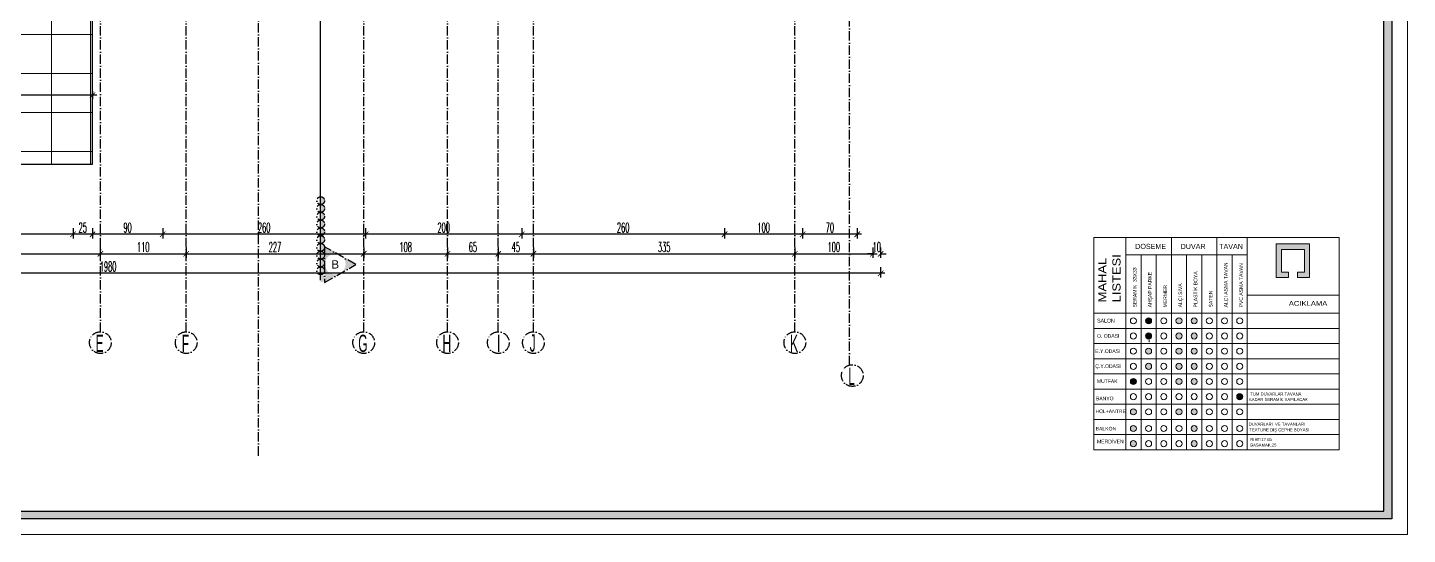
# Model space of a CAD drawing. Extents: x 775040 to 808375, y 4159409 to 4163651.
# Drawn here: x 781569 to 783338, y 4159409 to 4160059 of the extents above; entities that cross this region are included whole.
import ezdxf
from ezdxf.enums import TextEntityAlignment as Align

# ---------------------------------------------------------------- set-up
doc = ezdxf.new("R2010")
doc.units = 0
doc.header["$MEASUREMENT"] = 0
doc.header["$PDMODE"] = 3
doc.linetypes.add('ACAD_ISO10W100', pattern=[18, 12, -3, 0, -3])
doc.linetypes.add('DUZ', pattern=[500, 500])
doc.layers.get('0').update_dxf_attribs({"linetype": 'DUZ'})
for name, color, linetype, lineweight in [('KALIN', 30, 'Continuous', 18), ('yazı1', 53, 'Continuous', 15), ('Z_aks', 2, 'ACAD_ISO10W100', 30), ('Z_antet', 31, 'Continuous', 30), ('Z_balkon', 3, 'Continuous', 25), ('Z_dış ölçü', 115, 'Continuous', 25), ('Z_kesit yazısı', 190, 'Continuous', 18), ('Z_kesit çizgisi', 6, 'ACAD_ISO10W100', 30), ('Z_tarama', 8, 'Continuous', 5), ('Z_yazı', 4, 'Continuous', 20)]:
    doc.layers.add(name, color=color, linetype=linetype, lineweight=lineweight)
doc.styles.add('AKS', font='stylu.ttf', dxfattribs={"width": 0.8, "height": 0.35})
doc.styles.add('KOT', font='ROMANS.SHX')
doc.styles.add('OLCUIC', font='ROMANS.SHX', dxfattribs={"width": 0.5})
doc.styles.add('SIMPLEX', font='arial.ttf', dxfattribs={"width": 0.5})
doc.dimstyles.new('ölçü 50', dxfattribs={"dimtxt": 12.5, "dimasz": 7, "dimexe": 5.3, "dimexo": 5, "dimgap": 2.5, "dimtad": 1, "dimdec": 0, "dimzin": 9, "dimdsep": 46, "dimtxsty": 'OLCUIC', "dimblk1": 'ARCHTICK', "dimblk2": 'ARCHTICK', "dimsah": 1, "dimcen": 0, "dimdle": 5.5, "dimadec": 0, "dimazin": 0, "dimtfac": 1, "dimtdec": 0, "dimtix": 1, "dimtofl": 0, "dimtmove": 1, "dimatfit": 3, "dimldrblk": 'ARCHTICK', "dimfxl": 0, "dimtolj": 1, "dimtzin": 0, "dimarcsym": 0})

# ---------------------------------------------------------------- blocks, each defined once
blk = doc.blocks.new('_ARCHTICK')
at = {"color": 0, "linetype": 'ByBlock', "const_width": 0.15}
blk.add_lwpolyline([(-0.5, -0.5), (0.5, 0.5)], dxfattribs=at)
blk = doc.blocks.new('*D531')
at = {"layer": 'Defpoints', "color": 0, "linetype": 'Continuous', "transparency": 16777216}
for p in [(782562.6, 4160678.8), (782632.6, 4160678.8), (782562.6, 4159793.8)]:
    blk.add_point(p, dxfattribs=at)
at = {"layer": 'Z_dış ölçü', "color": 0, "linetype": 'Continuous', "lineweight": -2, "transparency": 16777216}
for p, q in [((782562.6, 4159801.8), (782562.6, 4159788.5)), ((782632.6, 4159801.8), (782632.6, 4159788.5)), ((782638.1, 4159793.8), (782557.1, 4159793.8))]:
    blk.add_line(p, q, dxfattribs=at)
at = {"layer": 'Z_dış ölçü', "color": 0, "linetype": 'Continuous', "lineweight": -2, "transparency": 16777216, "xscale": 7, "yscale": 7, "zscale": 7, "rotation": 180}
blk.add_blockref('_ARCHTICK', (782562.6, 4159793.8), dxfattribs=at)
at = {"layer": 'Z_dış ölçü', "color": 0, "linetype": 'Continuous', "lineweight": -2, "transparency": 16777216, "xscale": 7, "yscale": 7, "zscale": 7}
blk.add_blockref('_ARCHTICK', (782632.6, 4159793.8), dxfattribs=at)
at = {"layer": 'Z_dış ölçü', "color": 0, "linetype": 'Continuous', "transparency": 16777216, "insert": (782597.6, 4159802.5), "char_height": 12.5, "attachment_point": 5, "style": 'OLCUIC'}
blk.add_mtext('\\A1;70', dxfattribs=at)
blk = doc.blocks.new('*D532')
at = {"layer": 'Defpoints', "color": 0, "linetype": 'Continuous', "transparency": 16777216}
for p in [(782562.6, 4160678.8), (782462.6, 4160083.8), (782462.6, 4159793.8)]:
    blk.add_point(p, dxfattribs=at)
at = {"layer": 'Z_dış ölçü', "color": 0, "linetype": 'Continuous', "lineweight": -2, "transparency": 16777216}
for p, q in [((782462.6, 4159801.8), (782462.6, 4159788.5)), ((782562.6, 4159801.8), (782562.6, 4159788.5)), ((782568.1, 4159793.8), (782457.1, 4159793.8))]:
    blk.add_line(p, q, dxfattribs=at)
at = {"layer": 'Z_dış ölçü', "color": 0, "linetype": 'Continuous', "lineweight": -2, "transparency": 16777216, "xscale": 7, "yscale": 7, "zscale": 7, "rotation": 180}
blk.add_blockref('_ARCHTICK', (782462.6, 4159793.8), dxfattribs=at)
at = {"layer": 'Z_dış ölçü', "color": 0, "linetype": 'Continuous', "lineweight": -2, "transparency": 16777216, "xscale": 7, "yscale": 7, "zscale": 7}
blk.add_blockref('_ARCHTICK', (782562.6, 4159793.8), dxfattribs=at)
at = {"layer": 'Z_dış ölçü', "color": 0, "linetype": 'Continuous', "transparency": 16777216, "insert": (782512.6, 4159802.5), "char_height": 12.5, "attachment_point": 5, "style": 'OLCUIC'}
blk.add_mtext('\\A1;100', dxfattribs=at)
blk = doc.blocks.new('*D533')
at = {"layer": 'Defpoints', "color": 0, "linetype": 'Continuous', "transparency": 16777216}
for p in [(782202.6, 4160083.8), (782462.6, 4160083.8), (782202.6, 4159793.8)]:
    blk.add_point(p, dxfattribs=at)
at = {"layer": 'Z_dış ölçü', "color": 0, "linetype": 'Continuous', "lineweight": -2, "transparency": 16777216}
for p, q in [((782202.6, 4159801.8), (782202.6, 4159788.5)), ((782462.6, 4159801.8), (782462.6, 4159788.5)), ((782468.1, 4159793.8), (782197.1, 4159793.8))]:
    blk.add_line(p, q, dxfattribs=at)
at = {"layer": 'Z_dış ölçü', "color": 0, "linetype": 'Continuous', "lineweight": -2, "transparency": 16777216, "xscale": 7, "yscale": 7, "zscale": 7, "rotation": 180}
blk.add_blockref('_ARCHTICK', (782202.6, 4159793.8), dxfattribs=at)
at = {"layer": 'Z_dış ölçü', "color": 0, "linetype": 'Continuous', "lineweight": -2, "transparency": 16777216, "xscale": 7, "yscale": 7, "zscale": 7}
blk.add_blockref('_ARCHTICK', (782462.6, 4159793.8), dxfattribs=at)
at = {"layer": 'Z_dış ölçü', "color": 0, "linetype": 'Continuous', "transparency": 16777216, "insert": (782332.6, 4159802.5), "char_height": 12.5, "attachment_point": 5, "style": 'OLCUIC'}
blk.add_mtext('\\A1;260', dxfattribs=at)
blk = doc.blocks.new('*D534')
at = {"layer": 'Defpoints', "color": 0, "linetype": 'Continuous', "transparency": 16777216}
for p in [(782002.6, 4160083.8), (782202.6, 4160083.8), (782002.6, 4159793.8)]:
    blk.add_point(p, dxfattribs=at)
at = {"layer": 'Z_dış ölçü', "color": 0, "linetype": 'Continuous', "lineweight": -2, "transparency": 16777216}
for p, q in [((782002.6, 4159801.8), (782002.6, 4159788.5)), ((782202.6, 4159801.8), (782202.6, 4159788.5)), ((782208.1, 4159793.8), (781997.1, 4159793.8))]:
    blk.add_line(p, q, dxfattribs=at)
at = {"layer": 'Z_dış ölçü', "color": 0, "linetype": 'Continuous', "lineweight": -2, "transparency": 16777216, "xscale": 7, "yscale": 7, "zscale": 7, "rotation": 180}
blk.add_blockref('_ARCHTICK', (782002.6, 4159793.8), dxfattribs=at)
at = {"layer": 'Z_dış ölçü', "color": 0, "linetype": 'Continuous', "lineweight": -2, "transparency": 16777216, "xscale": 7, "yscale": 7, "zscale": 7}
blk.add_blockref('_ARCHTICK', (782202.6, 4159793.8), dxfattribs=at)
at = {"layer": 'Z_dış ölçü', "color": 0, "linetype": 'Continuous', "transparency": 16777216, "insert": (782102.6, 4159802.5), "char_height": 12.5, "attachment_point": 5, "style": 'OLCUIC'}
blk.add_mtext('\\A1;200', dxfattribs=at)
blk = doc.blocks.new('*D535')
at = {"layer": 'Defpoints', "color": 0, "linetype": 'Continuous', "transparency": 16777216}
for p in [(781742.6, 4160083.8), (782002.6, 4160083.8), (781742.6, 4159793.8)]:
    blk.add_point(p, dxfattribs=at)
at = {"layer": 'Z_dış ölçü', "color": 0, "linetype": 'Continuous', "lineweight": -2, "transparency": 16777216}
for p, q in [((781742.6, 4159801.8), (781742.6, 4159788.5)), ((782002.6, 4159801.8), (782002.6, 4159788.5)), ((782008.1, 4159793.8), (781737.1, 4159793.8))]:
    blk.add_line(p, q, dxfattribs=at)
at = {"layer": 'Z_dış ölçü', "color": 0, "linetype": 'Continuous', "lineweight": -2, "transparency": 16777216, "xscale": 7, "yscale": 7, "zscale": 7, "rotation": 180}
blk.add_blockref('_ARCHTICK', (781742.6, 4159793.8), dxfattribs=at)
at = {"layer": 'Z_dış ölçü', "color": 0, "linetype": 'Continuous', "lineweight": -2, "transparency": 16777216, "xscale": 7, "yscale": 7, "zscale": 7}
blk.add_blockref('_ARCHTICK', (782002.6, 4159793.8), dxfattribs=at)
at = {"layer": 'Z_dış ölçü', "color": 0, "linetype": 'Continuous', "transparency": 16777216, "insert": (781872.6, 4159802.5), "char_height": 12.5, "attachment_point": 5, "style": 'OLCUIC'}
blk.add_mtext('\\A1;260', dxfattribs=at)
blk = doc.blocks.new('*D536')
at = {"layer": 'Defpoints', "color": 0, "linetype": 'Continuous', "transparency": 16777216}
for p in [(781652.6, 4160083.8), (781742.6, 4160083.8), (781652.6, 4159793.8)]:
    blk.add_point(p, dxfattribs=at)
at = {"layer": 'Z_dış ölçü', "color": 0, "linetype": 'Continuous', "lineweight": -2, "transparency": 16777216}
for p, q in [((781652.6, 4159801.8), (781652.6, 4159788.5)), ((781742.6, 4159801.8), (781742.6, 4159788.5)), ((781748.1, 4159793.8), (781647.1, 4159793.8))]:
    blk.add_line(p, q, dxfattribs=at)
at = {"layer": 'Z_dış ölçü', "color": 0, "linetype": 'Continuous', "lineweight": -2, "transparency": 16777216, "xscale": 7, "yscale": 7, "zscale": 7, "rotation": 180}
blk.add_blockref('_ARCHTICK', (781652.6, 4159793.8), dxfattribs=at)
at = {"layer": 'Z_dış ölçü', "color": 0, "linetype": 'Continuous', "lineweight": -2, "transparency": 16777216, "xscale": 7, "yscale": 7, "zscale": 7}
blk.add_blockref('_ARCHTICK', (781742.6, 4159793.8), dxfattribs=at)
at = {"layer": 'Z_dış ölçü', "color": 0, "linetype": 'Continuous', "transparency": 16777216, "insert": (781697.6, 4159802.5), "char_height": 12.5, "attachment_point": 5, "style": 'OLCUIC'}
blk.add_mtext('\\A1;90', dxfattribs=at)
blk = doc.blocks.new('*D537')
at = {"layer": 'Defpoints', "color": 0, "linetype": 'Continuous', "transparency": 16777216}
for p in [(781627.6, 4160183.8), (781652.6, 4160083.8), (781627.6, 4159793.8)]:
    blk.add_point(p, dxfattribs=at)
at = {"layer": 'Z_dış ölçü', "color": 0, "linetype": 'Continuous', "lineweight": -2, "transparency": 16777216}
for p, q in [((781627.6, 4159801.8), (781627.6, 4159788.5)), ((781652.6, 4159801.8), (781652.6, 4159788.5)), ((781658.1, 4159793.8), (781622.1, 4159793.8))]:
    blk.add_line(p, q, dxfattribs=at)
at = {"layer": 'Z_dış ölçü', "color": 0, "linetype": 'Continuous', "lineweight": -2, "transparency": 16777216, "xscale": 7, "yscale": 7, "zscale": 7, "rotation": 180}
blk.add_blockref('_ARCHTICK', (781627.6, 4159793.8), dxfattribs=at)
at = {"layer": 'Z_dış ölçü', "color": 0, "linetype": 'Continuous', "lineweight": -2, "transparency": 16777216, "xscale": 7, "yscale": 7, "zscale": 7}
blk.add_blockref('_ARCHTICK', (781652.6, 4159793.8), dxfattribs=at)
at = {"layer": 'Z_dış ölçü', "color": 0, "linetype": 'Continuous', "transparency": 16777216, "insert": (781640.1, 4159802.5), "char_height": 12.5, "attachment_point": 5, "style": 'OLCUIC'}
blk.add_mtext('\\A1;25', dxfattribs=at)
blk = doc.blocks.new('*D538')
at = {"layer": 'Defpoints', "color": 0, "linetype": 'Continuous', "transparency": 16777216}
for p in [(781132.6, 4160183.8), (781627.6, 4160183.8), (781132.6, 4159793.8)]:
    blk.add_point(p, dxfattribs=at)
at = {"layer": 'Z_dış ölçü', "color": 0, "linetype": 'Continuous', "lineweight": -2, "transparency": 16777216}
for p, q in [((781132.6, 4159801.8), (781132.6, 4159788.5)), ((781627.6, 4159801.8), (781627.6, 4159788.5)), ((781633.1, 4159793.8), (781127.1, 4159793.8))]:
    blk.add_line(p, q, dxfattribs=at)
at = {"layer": 'Z_dış ölçü', "color": 0, "linetype": 'Continuous', "lineweight": -2, "transparency": 16777216, "xscale": 7, "yscale": 7, "zscale": 7, "rotation": 180}
blk.add_blockref('_ARCHTICK', (781132.6, 4159793.8), dxfattribs=at)
at = {"layer": 'Z_dış ölçü', "color": 0, "linetype": 'Continuous', "lineweight": -2, "transparency": 16777216, "xscale": 7, "yscale": 7, "zscale": 7}
blk.add_blockref('_ARCHTICK', (781627.6, 4159793.8), dxfattribs=at)
at = {"layer": 'Z_dış ölçü', "color": 0, "linetype": 'Continuous', "transparency": 16777216, "insert": (781380.1, 4159802.5), "char_height": 12.5, "attachment_point": 5, "style": 'OLCUIC'}
blk.add_mtext('\\A1;495', dxfattribs=at)
blk = doc.blocks.new('*D546')
at = {"layer": 'Defpoints', "color": 0, "linetype": 'Continuous', "transparency": 16777216}
for p in [(781421.9, 4159847.3), (781662.6, 4159847.3), (781662.6, 4159768.8)]:
    blk.add_point(p, dxfattribs=at)
at = {"layer": 'Z_dış ölçü', "color": 0, "linetype": 'Continuous', "lineweight": -2, "transparency": 16777216}
for p, q in [((781421.9, 4159776.8), (781421.9, 4159763.5)), ((781662.6, 4159776.8), (781662.6, 4159763.5)), ((781416.4, 4159768.8), (781668.1, 4159768.8))]:
    blk.add_line(p, q, dxfattribs=at)
at = {"layer": 'Z_dış ölçü', "color": 0, "linetype": 'Continuous', "lineweight": -2, "transparency": 16777216, "xscale": 7, "yscale": 7, "zscale": 7, "rotation": 180}
blk.add_blockref('_ARCHTICK', (781421.9, 4159768.8), dxfattribs=at)
at = {"layer": 'Z_dış ölçü', "color": 0, "linetype": 'Continuous', "lineweight": -2, "transparency": 16777216, "xscale": 7, "yscale": 7, "zscale": 7}
blk.add_blockref('_ARCHTICK', (781662.6, 4159768.8), dxfattribs=at)
at = {"layer": 'Z_dış ölçü', "color": 0, "linetype": 'Continuous', "transparency": 16777216, "insert": (781542.3, 4159777.5), "char_height": 12.5, "attachment_point": 5, "style": 'OLCUIC'}
blk.add_mtext('\\A1;241', dxfattribs=at)
blk = doc.blocks.new('*D547')
at = {"layer": 'Defpoints', "color": 0, "linetype": 'Continuous', "transparency": 16777216}
for p in [(781662.6, 4159847.3), (781772.6, 4159847.3), (781772.6, 4159768.8)]:
    blk.add_point(p, dxfattribs=at)
at = {"layer": 'Z_dış ölçü', "color": 0, "linetype": 'Continuous', "lineweight": -2, "transparency": 16777216}
for p, q in [((781662.6, 4159776.8), (781662.6, 4159763.5)), ((781772.6, 4159776.8), (781772.6, 4159763.5)), ((781657.1, 4159768.8), (781778.1, 4159768.8))]:
    blk.add_line(p, q, dxfattribs=at)
at = {"layer": 'Z_dış ölçü', "color": 0, "linetype": 'Continuous', "lineweight": -2, "transparency": 16777216, "xscale": 7, "yscale": 7, "zscale": 7, "rotation": 180}
blk.add_blockref('_ARCHTICK', (781662.6, 4159768.8), dxfattribs=at)
at = {"layer": 'Z_dış ölçü', "color": 0, "linetype": 'Continuous', "lineweight": -2, "transparency": 16777216, "xscale": 7, "yscale": 7, "zscale": 7}
blk.add_blockref('_ARCHTICK', (781772.6, 4159768.8), dxfattribs=at)
at = {"layer": 'Z_dış ölçü', "color": 0, "linetype": 'Continuous', "transparency": 16777216, "insert": (781717.6, 4159777.5), "char_height": 12.5, "attachment_point": 5, "style": 'OLCUIC'}
blk.add_mtext('\\A1;110', dxfattribs=at)
blk = doc.blocks.new('*D548')
at = {"layer": 'Defpoints', "color": 0, "linetype": 'Continuous', "transparency": 16777216}
for p in [(781772.6, 4159847.3), (782000.1, 4159847.3), (782000.1, 4159768.8)]:
    blk.add_point(p, dxfattribs=at)
at = {"layer": 'Z_dış ölçü', "color": 0, "linetype": 'Continuous', "lineweight": -2, "transparency": 16777216}
for p, q in [((781772.6, 4159776.8), (781772.6, 4159763.5)), ((782000.1, 4159776.8), (782000.1, 4159763.5)), ((781767.1, 4159768.8), (782005.6, 4159768.8))]:
    blk.add_line(p, q, dxfattribs=at)
at = {"layer": 'Z_dış ölçü', "color": 0, "linetype": 'Continuous', "lineweight": -2, "transparency": 16777216, "xscale": 7, "yscale": 7, "zscale": 7, "rotation": 180}
blk.add_blockref('_ARCHTICK', (781772.6, 4159768.8), dxfattribs=at)
at = {"layer": 'Z_dış ölçü', "color": 0, "linetype": 'Continuous', "lineweight": -2, "transparency": 16777216, "xscale": 7, "yscale": 7, "zscale": 7}
blk.add_blockref('_ARCHTICK', (782000.1, 4159768.8), dxfattribs=at)
at = {"layer": 'Z_dış ölçü', "color": 0, "linetype": 'Continuous', "transparency": 16777216, "insert": (781886.4, 4159777.5), "char_height": 12.5, "attachment_point": 5, "style": 'OLCUIC'}
blk.add_mtext('\\A1;227', dxfattribs=at)
blk = doc.blocks.new('*D549')
at = {"layer": 'Defpoints', "color": 0, "linetype": 'Continuous', "transparency": 16777216}
for p in [(782000.1, 4159847.3), (782107.6, 4159847.3), (782107.6, 4159768.8)]:
    blk.add_point(p, dxfattribs=at)
at = {"layer": 'Z_dış ölçü', "color": 0, "linetype": 'Continuous', "lineweight": -2, "transparency": 16777216}
for p, q in [((782000.1, 4159776.8), (782000.1, 4159763.5)), ((782107.6, 4159776.8), (782107.6, 4159763.5)), ((781994.6, 4159768.8), (782113.1, 4159768.8))]:
    blk.add_line(p, q, dxfattribs=at)
at = {"layer": 'Z_dış ölçü', "color": 0, "linetype": 'Continuous', "lineweight": -2, "transparency": 16777216, "xscale": 7, "yscale": 7, "zscale": 7, "rotation": 180}
blk.add_blockref('_ARCHTICK', (782000.1, 4159768.8), dxfattribs=at)
at = {"layer": 'Z_dış ölçü', "color": 0, "linetype": 'Continuous', "lineweight": -2, "transparency": 16777216, "xscale": 7, "yscale": 7, "zscale": 7}
blk.add_blockref('_ARCHTICK', (782107.6, 4159768.8), dxfattribs=at)
at = {"layer": 'Z_dış ölçü', "color": 0, "linetype": 'Continuous', "transparency": 16777216, "insert": (782053.9, 4159777.5), "char_height": 12.5, "attachment_point": 5, "style": 'OLCUIC'}
blk.add_mtext('\\A1;108', dxfattribs=at)
blk = doc.blocks.new('*D550')
at = {"layer": 'Defpoints', "color": 0, "linetype": 'Continuous', "transparency": 16777216}
for p in [(782107.6, 4159847.3), (782172.6, 4159847.3), (782172.6, 4159768.8)]:
    blk.add_point(p, dxfattribs=at)
at = {"layer": 'Z_dış ölçü', "color": 0, "linetype": 'Continuous', "lineweight": -2, "transparency": 16777216}
for p, q in [((782107.6, 4159776.8), (782107.6, 4159763.5)), ((782172.6, 4159776.8), (782172.6, 4159763.5)), ((782102.1, 4159768.8), (782178.1, 4159768.8))]:
    blk.add_line(p, q, dxfattribs=at)
at = {"layer": 'Z_dış ölçü', "color": 0, "linetype": 'Continuous', "lineweight": -2, "transparency": 16777216, "xscale": 7, "yscale": 7, "zscale": 7, "rotation": 180}
blk.add_blockref('_ARCHTICK', (782107.6, 4159768.8), dxfattribs=at)
at = {"layer": 'Z_dış ölçü', "color": 0, "linetype": 'Continuous', "lineweight": -2, "transparency": 16777216, "xscale": 7, "yscale": 7, "zscale": 7}
blk.add_blockref('_ARCHTICK', (782172.6, 4159768.8), dxfattribs=at)
at = {"layer": 'Z_dış ölçü', "color": 0, "linetype": 'Continuous', "transparency": 16777216, "insert": (782140.1, 4159777.5), "char_height": 12.5, "attachment_point": 5, "style": 'OLCUIC'}
blk.add_mtext('\\A1;65', dxfattribs=at)
blk = doc.blocks.new('*D551')
at = {"layer": 'Defpoints', "color": 0, "linetype": 'Continuous', "transparency": 16777216}
for p in [(782172.6, 4159847.3), (782217.6, 4159847.3), (782217.6, 4159768.8)]:
    blk.add_point(p, dxfattribs=at)
at = {"layer": 'Z_dış ölçü', "color": 0, "linetype": 'Continuous', "lineweight": -2, "transparency": 16777216}
for p, q in [((782172.6, 4159776.8), (782172.6, 4159763.5)), ((782217.6, 4159776.8), (782217.6, 4159763.5)), ((782167.1, 4159768.8), (782223.1, 4159768.8))]:
    blk.add_line(p, q, dxfattribs=at)
at = {"layer": 'Z_dış ölçü', "color": 0, "linetype": 'Continuous', "lineweight": -2, "transparency": 16777216, "xscale": 7, "yscale": 7, "zscale": 7, "rotation": 180}
blk.add_blockref('_ARCHTICK', (782172.6, 4159768.8), dxfattribs=at)
at = {"layer": 'Z_dış ölçü', "color": 0, "linetype": 'Continuous', "lineweight": -2, "transparency": 16777216, "xscale": 7, "yscale": 7, "zscale": 7}
blk.add_blockref('_ARCHTICK', (782217.6, 4159768.8), dxfattribs=at)
at = {"layer": 'Z_dış ölçü', "color": 0, "linetype": 'Continuous', "transparency": 16777216, "insert": (782195.1, 4159777.5), "char_height": 12.5, "attachment_point": 5, "style": 'OLCUIC'}
blk.add_mtext('\\A1;45', dxfattribs=at)
blk = doc.blocks.new('*D552')
at = {"layer": 'Defpoints', "color": 0, "linetype": 'Continuous', "transparency": 16777216}
for p in [(782217.6, 4159847.3), (782552.6, 4159847.3), (782552.6, 4159768.8)]:
    blk.add_point(p, dxfattribs=at)
at = {"layer": 'Z_dış ölçü', "color": 0, "linetype": 'Continuous', "lineweight": -2, "transparency": 16777216}
for p, q in [((782217.6, 4159776.8), (782217.6, 4159763.5)), ((782552.6, 4159776.8), (782552.6, 4159763.5)), ((782212.1, 4159768.8), (782558.1, 4159768.8))]:
    blk.add_line(p, q, dxfattribs=at)
at = {"layer": 'Z_dış ölçü', "color": 0, "linetype": 'Continuous', "lineweight": -2, "transparency": 16777216, "xscale": 7, "yscale": 7, "zscale": 7, "rotation": 180}
blk.add_blockref('_ARCHTICK', (782217.6, 4159768.8), dxfattribs=at)
at = {"layer": 'Z_dış ölçü', "color": 0, "linetype": 'Continuous', "lineweight": -2, "transparency": 16777216, "xscale": 7, "yscale": 7, "zscale": 7}
blk.add_blockref('_ARCHTICK', (782552.6, 4159768.8), dxfattribs=at)
at = {"layer": 'Z_dış ölçü', "color": 0, "linetype": 'Continuous', "transparency": 16777216, "insert": (782385.1, 4159777.5), "char_height": 12.5, "attachment_point": 5, "style": 'OLCUIC'}
blk.add_mtext('\\A1;335', dxfattribs=at)
blk = doc.blocks.new('*D553')
at = {"layer": 'Defpoints', "color": 0, "linetype": 'Continuous', "transparency": 16777216}
for p in [(782552.6, 4159847.3), (782652.6, 4159847.3), (782652.6, 4159768.8)]:
    blk.add_point(p, dxfattribs=at)
at = {"layer": 'Z_dış ölçü', "color": 0, "linetype": 'Continuous', "lineweight": -2, "transparency": 16777216}
for p, q in [((782552.6, 4159776.8), (782552.6, 4159763.5)), ((782652.6, 4159776.8), (782652.6, 4159763.5)), ((782547.1, 4159768.8), (782658.1, 4159768.8))]:
    blk.add_line(p, q, dxfattribs=at)
at = {"layer": 'Z_dış ölçü', "color": 0, "linetype": 'Continuous', "lineweight": -2, "transparency": 16777216, "xscale": 7, "yscale": 7, "zscale": 7, "rotation": 180}
blk.add_blockref('_ARCHTICK', (782552.6, 4159768.8), dxfattribs=at)
at = {"layer": 'Z_dış ölçü', "color": 0, "linetype": 'Continuous', "lineweight": -2, "transparency": 16777216, "xscale": 7, "yscale": 7, "zscale": 7}
blk.add_blockref('_ARCHTICK', (782652.6, 4159768.8), dxfattribs=at)
at = {"layer": 'Z_dış ölçü', "color": 0, "linetype": 'Continuous', "transparency": 16777216, "insert": (782602.6, 4159777.5), "char_height": 12.5, "attachment_point": 5, "style": 'OLCUIC'}
blk.add_mtext('\\A1;100', dxfattribs=at)
blk = doc.blocks.new('*D554')
at = {"layer": 'Defpoints', "color": 0, "linetype": 'Continuous', "transparency": 16777216}
for p in [(782652.6, 4159847.3), (782662.6, 4159801.8), (782662.6, 4159768.8)]:
    blk.add_point(p, dxfattribs=at)
at = {"layer": 'Z_dış ölçü', "color": 0, "linetype": 'Continuous', "lineweight": -2, "transparency": 16777216}
for p, q in [((782652.6, 4159776.8), (782652.6, 4159763.5)), ((782662.6, 4159776.8), (782662.6, 4159763.5)), ((782652.6, 4159768.8), (782645.6, 4159768.8)), ((782662.6, 4159768.8), (782669.6, 4159768.8))]:
    blk.add_line(p, q, dxfattribs=at)
at = {"layer": 'Z_dış ölçü', "color": 0, "linetype": 'Continuous', "lineweight": -2, "transparency": 16777216, "xscale": 7, "yscale": 7, "zscale": 7}
blk.add_blockref('_ARCHTICK', (782652.6, 4159768.8), dxfattribs=at)
at = {"layer": 'Z_dış ölçü', "color": 0, "linetype": 'Continuous', "lineweight": -2, "transparency": 16777216, "xscale": 7, "yscale": 7, "zscale": 7, "rotation": 180}
blk.add_blockref('_ARCHTICK', (782662.6, 4159768.8), dxfattribs=at)
at = {"layer": 'Z_dış ölçü', "color": 0, "linetype": 'Continuous', "transparency": 16777216, "insert": (782657.6, 4159777.5), "char_height": 12.5, "attachment_point": 5, "style": 'OLCUIC'}
blk.add_mtext('\\A1;10', dxfattribs=at)
blk = doc.blocks.new('*D555')
at = {"layer": 'Defpoints', "color": 0, "linetype": 'Continuous', "transparency": 16777216}
for p in [(780682.6, 4159768.8), (782662.6, 4159768.8), (780682.6, 4159743.8)]:
    blk.add_point(p, dxfattribs=at)
at = {"layer": 'Z_dış ölçü', "color": 0, "linetype": 'Continuous', "lineweight": -2, "transparency": 16777216}
for p, q in [((782668.1, 4159743.8), (780677.1, 4159743.8)), ((780682.6, 4159751.8), (780682.6, 4159738.5)), ((782662.6, 4159751.8), (782662.6, 4159738.5))]:
    blk.add_line(p, q, dxfattribs=at)
at = {"layer": 'Z_dış ölçü', "color": 0, "linetype": 'Continuous', "lineweight": -2, "transparency": 16777216, "xscale": 7, "yscale": 7, "zscale": 7, "rotation": 180}
blk.add_blockref('_ARCHTICK', (780682.6, 4159743.8), dxfattribs=at)
at = {"layer": 'Z_dış ölçü', "color": 0, "linetype": 'Continuous', "lineweight": -2, "transparency": 16777216, "xscale": 7, "yscale": 7, "zscale": 7}
blk.add_blockref('_ARCHTICK', (782662.6, 4159743.8), dxfattribs=at)
at = {"layer": 'Z_dış ölçü', "color": 0, "linetype": 'Continuous', "transparency": 16777216, "insert": (781672.6, 4159752.5), "char_height": 12.5, "attachment_point": 5, "style": 'OLCUIC'}
blk.add_mtext('\\A1;1980', dxfattribs=at)
blk = doc.blocks.new('*D1146')
at = {"layer": 'Defpoints', "color": 0, "linetype": 'Continuous', "transparency": 16777216}
for p in [(781087.6, 4159982.5), (781087.6, 4159972.3), (781652.6, 4159982.5)]:
    blk.add_point(p, dxfattribs=at)
at = {"layer": 'Z_dış ölçü', "color": 0, "linetype": 'Continuous', "lineweight": -2, "transparency": 16777216}
for p, q in [((781658.1, 4159972.3), (781082.1, 4159972.3)), ((781087.6, 4159977.5), (781087.6, 4159967)), ((781652.6, 4159977.5), (781652.6, 4159967))]:
    blk.add_line(p, q, dxfattribs=at)
at = {"layer": 'Z_dış ölçü', "color": 0, "linetype": 'Continuous', "lineweight": -2, "transparency": 16777216, "xscale": 7, "yscale": 7, "zscale": 7, "rotation": 180}
blk.add_blockref('_ARCHTICK', (781087.6, 4159972.3), dxfattribs=at)
at = {"layer": 'Z_dış ölçü', "color": 0, "linetype": 'Continuous', "lineweight": -2, "transparency": 16777216, "xscale": 7, "yscale": 7, "zscale": 7}
blk.add_blockref('_ARCHTICK', (781652.6, 4159972.3), dxfattribs=at)
at = {"layer": 'Z_dış ölçü', "color": 0, "linetype": 'Continuous', "transparency": 16777216, "insert": (781370.1, 4159981), "char_height": 12.5, "attachment_point": 5, "style": 'OLCUIC'}
blk.add_mtext('\\A1;565', dxfattribs=at)

msp = doc.modelspace()

# ---------------------------------------------------------------- hatches: boundary and pattern name
at = {"layer": 'Z_antet'}
msp.add_hatch(color=256, dxfattribs=at).paths.add_polyline_path([(780017.64, 4159743.65), (780017.64, 4159438.75), (783307.64, 4159438.75), (783307.64, 4163258.75), (780017.64, 4163258.75), (780017.64, 4159741.15), (780007.64, 4159741.15), (780007.64, 4163268.75), (783317.64, 4163268.75), (783317.64, 4159428.75), (780007.64, 4159428.75), (780007.64, 4159743.65)])
at = {"layer": 'Z_kesit çizgisi', "lineweight": 30}
h = msp.add_hatch(color=256, dxfattribs=at)
h.paths.add_polyline_path([(781945.02, 4159832.06), (781945.02, 4159842.06, -1)])
h.paths.add_polyline_path([(781945.02, 4159822.06), (781945.02, 4159832.06, -1)])
h.paths.add_polyline_path([(781945.02, 4159812.06), (781945.02, 4159822.06, -1)])
h.paths.add_polyline_path([(781945.02, 4159802.06), (781945.02, 4159812.06, -1)])
h.paths.add_polyline_path([(781945.02, 4159792.06), (781945.02, 4159802.06, -1)])
h.paths.add_polyline_path([(781945.02, 4159782.06), (781945.02, 4159792.06, -1)])
h.paths.add_polyline_path([(781945.02, 4159772.06), (781945.02, 4159782.06, -1)])
h.paths.add_polyline_path([(781945.02, 4159762.06), (781945.02, 4159772.06, -1)])
h.paths.add_polyline_path([(781945.02, 4159752.06), (781945.02, 4159762.06, -1)])
h.paths.add_polyline_path([(781945.02, 4159742.06), (781945.02, 4159752.06, -1)])
h.paths.add_polyline_path([(781945.02, 4159732.06), (781945.02, 4159742.06, -1)])
h = msp.add_hatch(color=256, dxfattribs=at)
h.paths.add_polyline_path([(781990.33, 4159755.56), (781970.33, 4159744.1, 0.5750713), (781970.33, 4159767.02)])
h.paths.add_polyline_path([(781963.66, 4159742.31, 0.1290494), (781970.17, 4159744.01), (781950.33, 4159732.65), (781950.33, 4159755.56), (781950.33, 4159778.47), (781970.17, 4159767.11, 0.1290494), (781963.66, 4159768.82, 1)])
at = {"layer": 'Z_tarama'}
h = msp.add_hatch(dxfattribs=at)
h.set_pattern_fill('NET', color=256, scale=400, style=0)
h.paths.add_polyline_path([(781652.64, 4159883.75), (781087.64, 4159883.75), (781087.64, 4160181.25), (781652.64, 4160181.25)])
at = {"layer": 'Z_yazı'}
h = msp.add_hatch(color=256, dxfattribs=at)
h.dxf.hatch_style = 1
h.paths.add_polyline_path([(783169.39, 4159781.4), (783169.39, 4159738.52), (783185.22, 4159738.52), (783185.22, 4159745.07), (783176.09, 4159745.07), (783176.09, 4159774.4), (783205.62, 4159774.4), (783205.62, 4159745.07), (783196.59, 4159745.07), (783196.59, 4159738.45), (783212.16, 4159738.45), (783212.16, 4159781.4)])
for points in [[(783009.9, 4159682.81, 1), (783002.12, 4159682.81, 1)], [(783009.9, 4159663.35, 1), (783002.12, 4159663.35, 1)], [(782990.45, 4159604.98, 1), (782982.67, 4159604.98, 1)], [(783118.86, 4159585.53, 1), (783126.64, 4159585.53, 1)]]:
    msp.add_hatch(color=256, dxfattribs=at).paths.add_polyline_path(points)
h = msp.add_hatch(color=256, dxfattribs=at)
h.paths.add_polyline_path([(783041.03, 4159682.81, 1), (783048.82, 4159682.81, 1)])
h.paths.add_polyline_path([(783041.03, 4159663.35, 1), (783048.82, 4159663.35, 1)])
h.paths.add_polyline_path([(783068.27, 4159663.35, 1), (783060.49, 4159663.35, 1)])
h.paths.add_polyline_path([(783068.27, 4159682.81, 1), (783060.49, 4159682.81, 1)])
h = msp.add_hatch(color=256, dxfattribs=at)
h.paths.add_polyline_path([(783068.27, 4159643.89, 1), (783060.49, 4159643.89, 1)])
h.paths.add_polyline_path([(783048.82, 4159643.89, 1), (783041.03, 4159643.89, 1)])
h.paths.add_polyline_path([(783002.12, 4159643.89, 1), (783009.9, 4159643.89, 1)])
h.paths.add_polyline_path([(783002.12, 4159624.44, 1), (783009.9, 4159624.44, 1)])
h.paths.add_polyline_path([(783048.82, 4159624.44, 1), (783041.03, 4159624.44, 1)])
h.paths.add_polyline_path([(783060.49, 4159624.44, 1), (783068.27, 4159624.44, 1)])
h = msp.add_hatch(color=256, dxfattribs=at)
h.paths.add_polyline_path([(783041.03, 4159604.98, 1), (783048.82, 4159604.98, 1)])
h.paths.add_polyline_path([(783068.27, 4159604.98, 1), (783060.49, 4159604.98, 1)])
h = msp.add_hatch(color=256, dxfattribs=at)
h.paths.add_polyline_path([(782990.45, 4159566.07, 1), (782982.67, 4159566.07, 1)])
h.paths.add_polyline_path([(783048.82, 4159566.07, 1), (783041.03, 4159566.07, 1)])
h.paths.add_polyline_path([(783068.27, 4159566.07, 1), (783060.49, 4159566.07, 1)])
h = msp.add_hatch(color=256, dxfattribs=at)
h.paths.add_polyline_path([(782982.67, 4159544.67, 1), (782990.45, 4159544.67, 1)])
h.paths.add_polyline_path([(783060.49, 4159544.67, 1), (783068.27, 4159544.67, 1)])
h = msp.add_hatch(color=256, dxfattribs=at)
h.paths.add_polyline_path([(782982.67, 4159525.21, 1), (782990.45, 4159525.21, 1)])
h.paths.add_polyline_path([(783060.49, 4159525.21, 1), (783068.27, 4159525.21, 1)])

# ---------------------------------------------------------------- linework, layer by layer
at = {"layer": 'KALIN'}
msp.add_lwpolyline([(779867.64, 4163288.75), (779867.64, 4159408.75), (783337.64, 4159408.75), (783337.64, 4163288.75)], close=True, dxfattribs=at)
msp.add_lwpolyline([(779887.64, 4159741.15), (779887.64, 4163288.75), (783337.64, 4163288.75), (783337.64, 4159408.75), (779887.64, 4159408.75), (779887.64, 4159743.65)], dxfattribs=at)
at = {"layer": 'Z_aks'}
for p, q in [((781865.14, 4159509.81), (781865.14, 4163651.37)), ((781662.64, 4159668.75), (781662.64, 4163028.75)), ((781772.64, 4159668.75), (781772.64, 4163028.75)), ((782000.14, 4159668.75), (782000.14, 4163028.75)), ((782107.64, 4159668.75), (782107.64, 4163028.75)), ((782172.64, 4159668.75), (782172.64, 4163028.75)), ((782217.64, 4159668.75), (782217.64, 4163028.75)), ((782552.64, 4159668.75), (782552.64, 4163028.75)), ((782622.64, 4159626.05), (782622.64, 4162986.05))]:
    msp.add_line(p, q, dxfattribs=at)
for centre in [(781662.64, 4159654.85), (781772.64, 4159654.85), (782000.14, 4159654.85), (782107.64, 4159654.85), (782172.64, 4159654.85), (782217.64, 4159654.85), (782552.64, 4159654.85), (782626.29, 4159612.63)]:
    msp.add_circle(centre, 13.91, dxfattribs=at)
at = {"layer": 'Z_antet'}
msp.add_lwpolyline([(780017.64, 4159743.65), (780017.64, 4159438.75), (783307.64, 4159438.75), (783307.64, 4163258.75), (780017.64, 4163258.75), (780017.64, 4159741.15), (780007.64, 4159741.15), (780007.64, 4163268.75), (783317.64, 4163268.75), (783317.64, 4159428.75), (780007.64, 4159428.75), (780007.64, 4159743.65)], close=True, dxfattribs=at)
at = {"layer": 'Z_balkon'}
for p, q in [((781652.64, 4159883.75), (781652.64, 4160081.25)), ((781087.64, 4159883.75), (781652.64, 4159883.75))]:
    msp.add_line(p, q, dxfattribs=at)
at = {"layer": 'Z_kesit çizgisi', "linetype": 'Continuous'}
msp.add_line((781944.3, 4162908.7), (781944.3, 4159734.81), dxfattribs=at)
at = {"layer": 'Z_kesit çizgisi', "lineweight": 30}
msp.add_lwpolyline([(781990.02, 4159754.97), (781950.02, 4159777.89), (781950.02, 4159754.97), (781950.02, 4159732.06)], close=True, dxfattribs=at)
for centre in [(781945.02, 4159837.06), (781945.02, 4159827.06), (781945.02, 4159817.06), (781945.02, 4159807.06), (781945.02, 4159797.06), (781945.02, 4159787.06), (781945.02, 4159777.06), (781945.02, 4159767.06), (781945.02, 4159757.06), (781945.02, 4159747.06)]:
    msp.add_circle(centre, 5, dxfattribs=at)
at = {"layer": 'Z_yazı'}
for p, q in [((782935.97, 4159789.81), (783250.06, 4159789.81)), ((782935.97, 4159789.81), (782935.97, 4159517.43)), ((782976.83, 4159789.81), (782976.83, 4159517.43)), ((783035.2, 4159789.81), (783035.2, 4159517.43)), ((783093.56, 4159789.81), (783093.56, 4159517.43)), ((783132.48, 4159789.81), (783132.48, 4159517.43)), ((783250.06, 4159789.81), (783250.06, 4159517.43)), ((782976.83, 4159767.32), (783132.48, 4159767.32)), ((782996.28, 4159767.32), (782996.28, 4159517.43)), ((783015.74, 4159767.32), (783015.74, 4159517.43)), ((783054.65, 4159767.32), (783054.65, 4159517.43)), ((783074.11, 4159767.32), (783074.11, 4159517.43)), ((783093.56, 4159767.32), (783093.56, 4159517.43)), ((783113.02, 4159767.32), (783113.02, 4159517.43)), ((783132.48, 4159767.32), (783132.48, 4159517.43)), ((783132.48, 4159767.32), (783132.48, 4159517.43)), ((783132.48, 4159715.88), (783250.06, 4159715.88)), ((782935.97, 4159692.53), (783250.06, 4159692.53)), ((782935.97, 4159673.08), (783250.06, 4159673.08)), ((782935.97, 4159653.62), (783250.06, 4159653.62)), ((782935.97, 4159634.17), (783250.06, 4159634.17)), ((782935.97, 4159614.71), (783250.06, 4159614.71)), ((782935.97, 4159595.25), (783250.06, 4159595.25)), ((782935.97, 4159575.8), (783250.06, 4159575.8)), ((782935.97, 4159556.34), (783250.06, 4159556.34)), ((782935.97, 4159536.89), (783250.06, 4159536.89)), ((782935.97, 4159517.43), (783248.03, 4159517.43)), ((782935.97, 4159517.43), (783250.06, 4159517.43))]:
    msp.add_line(p, q, dxfattribs=at)
for points in [[(783185.22, 4159738.52), (783169.39, 4159738.52), (783169.39, 4159781.4), (783212.16, 4159781.4), (783212.16, 4159738.45), (783196.59, 4159738.45), (783196.59, 4159745.07), (783205.62, 4159745.07), (783205.62, 4159774.4), (783176.09, 4159774.4), (783176.09, 4159745.07), (783185.22, 4159745.07), (783185.22, 4159738.52)], [(783006.63, 4159658.46), (783006.63, 4159655.26)]]:
    msp.add_lwpolyline(points, dxfattribs=at)
for centre in [(782986.56, 4159682.81), (783006.01, 4159682.81), (783025.47, 4159682.81), (783044.92, 4159682.81), (783064.38, 4159682.81), (783083.84, 4159682.81), (783103.29, 4159682.81), (783122.75, 4159682.81), (782986.56, 4159663.35), (783006.01, 4159663.35), (783025.47, 4159663.35), (783044.92, 4159663.35), (783064.38, 4159663.35), (783083.84, 4159663.35), (783103.29, 4159663.35), (783122.75, 4159663.35), (782986.56, 4159643.89), (783006.01, 4159643.89), (783025.47, 4159643.89), (783044.92, 4159643.89), (783064.38, 4159643.89), (783083.84, 4159643.89), (783103.29, 4159643.89), (783122.75, 4159643.89), (782986.56, 4159624.44), (783006.01, 4159624.44), (783025.47, 4159624.44), (783044.92, 4159624.44), (783064.38, 4159624.44), (783083.84, 4159624.44), (783103.29, 4159624.44), (783122.75, 4159624.44), (782986.56, 4159604.98), (783006.01, 4159604.98), (783025.47, 4159604.98), (783044.92, 4159604.98), (783064.38, 4159604.98), (783083.84, 4159604.98), (783103.29, 4159604.98), (783122.75, 4159604.98), (782986.56, 4159585.53), (783006.01, 4159585.53), (783025.47, 4159585.53), (783044.92, 4159585.53), (783064.38, 4159585.53), (783083.84, 4159585.53), (783103.29, 4159585.53), (783122.75, 4159585.53), (782986.56, 4159566.07), (783006.01, 4159566.07), (783025.47, 4159566.07), (783044.92, 4159566.07), (783064.38, 4159566.07), (783083.84, 4159566.07), (783103.29, 4159566.07), (783122.75, 4159566.07), (782986.56, 4159544.67), (783006.01, 4159544.67), (783025.47, 4159544.67), (783044.92, 4159544.67), (783064.38, 4159544.67), (783083.84, 4159544.67), (783103.29, 4159544.67), (783122.75, 4159544.67), (782986.56, 4159525.21), (783006.01, 4159525.21), (783025.47, 4159525.21), (783044.92, 4159525.21), (783064.38, 4159525.21), (783083.84, 4159525.21), (783103.29, 4159525.21), (783122.75, 4159525.21)]:
    msp.add_circle(centre, 3.89, dxfattribs=at)

# ---------------------------------------------------------------- texts
at = {"layer": 'yazı1', "ltscale": 0.01, "style": 'SIMPLEX', "width": 0.5}
for s, p in [('E', (781661.64, 4159653.93)), ('F', (781771.64, 4159653.93)), ('G', (781999.14, 4159653.93)), ('H', (782106.64, 4159653.93)), ('I', (782173.05, 4159653.93)), ('J', (782216.64, 4159654.31)), ('K', (782551.64, 4159653.93)), ('L', (782625.29, 4159611.71))]:
    msp.add_text(s, height=22.14, dxfattribs=at).set_placement(p, align=Align.MIDDLE_CENTER)
at = {"layer": 'Z_kesit yazısı', "insert": (781963.57, 4159755.24), "char_height": 10.66, "width": 187.9858, "attachment_point": 5, "style": 'KOT'}
msp.add_mtext('{\\fArial|b0|i0|c162|p34;B}', dxfattribs=at)
at = {"layer": 'Z_yazı', "style": 'AKS'}
for s, height, p in [('DOSEME', 6.615, (782988.86, 4159774.97)), ('DUVAR', 6.615, (783047.06, 4159774.97)), ('TAVAN', 6.615, (783096.42, 4159774.97)), ('SALON', 4.866, (782939.91, 4159680.63)), ('O. ODASI', 4.669, (782939.91, 4159661.18)), ('E.Y.ODASI', 4.669, (782937.65, 4159641.59)), ('Ç.Y.ODASI', 4.669, (782937.65, 4159622.35)), ('MUTFAK', 4.669, (782939.73, 4159603.07)), ('BANYO', 4.669, (782938.49, 4159580.91)), ('KADAR SERAMİK YAPILACAK', 3.8912, (783134.56, 4159579.95)), ('TUM DUVARLAR TAVANA', 3.8912, (783136.35, 4159586.97)), ('HOL+ANTRE', 4.669, (782937.92, 4159564.36)), ('BALKON', 4.669, (782938.19, 4159542.13)), (' DUVARLARI  VE TAVANLARI', 3.8912, (783132.84, 4159548.27)), ('MERDİVEN', 4.669, (782939.94, 4159525.55)), ('TEXTURE DIŞ CEPHE BOYASI', 3.8912, (783135.07, 4159541.02)), ('RIHT:17.65', 3.891, (783136.35, 4159528.49)), ('BASAMAK:25', 3.891, (783136.35, 4159521.46))]:
    msp.add_text(s, height=height, dxfattribs=at).set_placement(p)
at = {"layer": 'Z_yazı', "style": 'AKS', "width": 1.2}
for s, p in [('MAHAL ', (782951.73, 4159706.53)), ('LISTESI', (782969.98, 4159706.53))]:
    msp.add_text(s, height=10.34, rotation=90, dxfattribs=at).set_placement(p)
at = {"layer": 'Z_yazı', "style": 'AKS'}
for s, height, p in [('SERAMIK  33X33', 4.6694, (782990.58, 4159700.05)), ('AHŞAP PARKE', 4.6694, (783010.04, 4159700.05)), ('PLASTİK BOYA', 4.6694, (783068.41, 4159700.05)), ('ALÇI ASMA TAVAN', 4.6694, (783107.32, 4159700.05)), ('PVC ASMA TAVAN', 4.6694, (783126.77, 4159700.05)), ('MERMER', 4.669, (783029.49, 4159700.05)), ('ALÇI SIVA ', 4.669, (783048.95, 4159700.05)), ('SATEN', 4.669, (783087.86, 4159700.05))]:
    msp.add_text(s, height=height, rotation=90, dxfattribs=at).set_placement(p)
at = {"layer": 'Z_yazı', "style": 'AKS', "width": 1.2}
msp.add_text('ACIKLAMA', height=6.083, dxfattribs=at).set_placement((783185.67, 4159702.13))

# ---------------------------------------------------------------- dimensions: what is measured, and where the dimension line sits
at = {"layer": 'Z_dış ölçü', "linetype": 'Continuous'}
for base, p1, p2, picture, middle in [((782462.64, 4159793.75), (782562.64, 4160678.75), (782462.64, 4160083.75), '*D532', (782512.64, 4159802.5)), ((782562.64, 4159793.75), (782632.64, 4160678.75), (782562.64, 4160678.75), '*D531', (782597.64, 4159802.5)), ((781132.64, 4159793.75), (781627.64, 4160183.75), (781132.64, 4160183.75), '*D538', (781380.14, 4159802.5)), ((781627.64, 4159793.75), (781652.64, 4160083.75), (781627.64, 4160183.75), '*D537', (781640.14, 4159802.5)), ((781652.64, 4159793.75), (781742.64, 4160083.75), (781652.64, 4160083.75), '*D536', (781697.64, 4159802.5)), ((781742.64, 4159793.75), (782002.64, 4160083.75), (781742.64, 4160083.75), '*D535', (781872.64, 4159802.5)), ((782002.64, 4159793.75), (782202.64, 4160083.75), (782002.64, 4160083.75), '*D534', (782102.64, 4159802.5)), ((782202.64, 4159793.75), (782462.64, 4160083.75), (782202.64, 4160083.75), '*D533', (782332.64, 4159802.5)), ((781087.64, 4159972.28), (781652.64, 4159982.5), (781087.64, 4159982.5), '*D1146', (781370.14, 4159981.03)), ((781662.64, 4159768.75), (781421.92, 4159847.25), (781662.64, 4159847.25), '*D546', (781542.28, 4159777.5)), ((781772.64, 4159768.75), (781662.64, 4159847.25), (781772.64, 4159847.25), '*D547', (781717.64, 4159777.5)), ((782000.14275185, 4159768.75499182), (781772.64275188, 4159847.25131969), (782000.14275185, 4159847.25131969), '*D548', (781886.39275186, 4159777.50499182)), ((782107.64275188, 4159768.75499182), (782000.14275185, 4159847.25131969), (782107.64275188, 4159847.25131969), '*D549', (782053.89275186, 4159777.50499182)), ((782172.64, 4159768.75), (782107.64, 4159847.25), (782172.64, 4159847.25), '*D550', (782140.14, 4159777.5)), ((782217.64, 4159768.75), (782172.64, 4159847.25), (782217.64, 4159847.25), '*D551', (782195.14, 4159777.5)), ((782552.64, 4159768.75), (782217.64, 4159847.25), (782552.64, 4159847.25), '*D552', (782385.14, 4159777.5)), ((782652.64, 4159768.75), (782552.64, 4159847.25), (782652.64, 4159847.25), '*D553', (782602.64, 4159777.5)), ((782662.64, 4159768.75), (782652.64, 4159847.25), (782662.64, 4159801.75), '*D554', (782657.64, 4159777.5)), ((780682.64, 4159743.75), (782662.64, 4159768.75), (780682.64, 4159768.75), '*D555', (781672.64, 4159752.5))]:
    dim = msp.add_linear_dim(base=base, p1=p1, p2=p2, dimstyle='ölçü 50', override={"dimfxl": 8}, dxfattribs=at)
    dim.commit()
    dim.dimension.update_dxf_attribs({"geometry": picture, "text_midpoint": middle})

doc.saveas('drawing.dxf')
